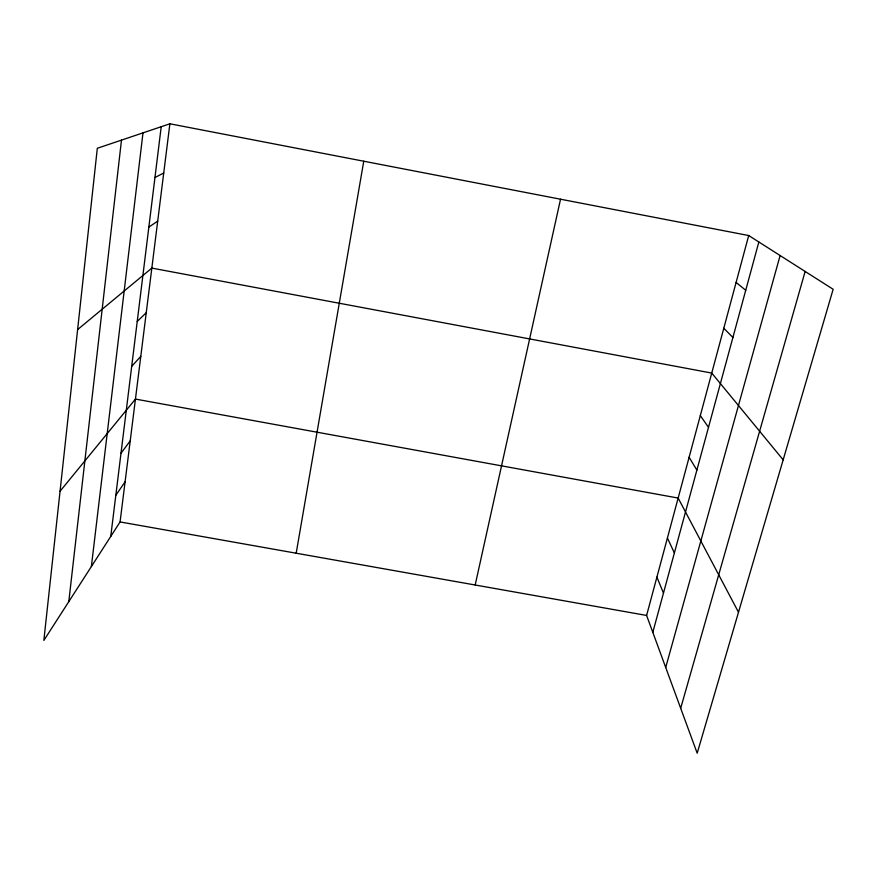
<?xml version="1.0" encoding="UTF-8"?>
<svg xmlns="http://www.w3.org/2000/svg" width="877" height="877" viewBox="0 0 877 877"><rect width="100%" height="100%" fill="white"/><g stroke="black" fill="none" stroke-linecap="round" stroke-linejoin="round"><path stroke-width="1.32" d="M68.801 601.644L121.475 140.123M91.372 566.553L142.995 132.865M110.754 536.417L161.215 126.716M169.886 123.789L97.314 148.279L43.85 640.429L120.072 521.936L169.886 123.789L748.706 235.54L833.15 289.278L697.193 753.211L646.601 615.446L748.706 235.54M296.185 553.212L363.758 161.215M475.181 585.003L560.535 199.211M652.806 632.361L758.846 241.997M665.709 667.485L780.113 255.536M680.684 708.265L805.141 271.453M115.819 495.275L125.093 481.835M121.004 453.234L130.213 440.89M60.053 491.241L135.442 399.079L678.151 498.059L738.5 612.256M131.703 366.345L140.791 356.358M137.229 321.442L146.251 312.716M77.614 329.588L151.831 268.099L711.74 373.065L783.172 459.844M148.849 227.088L157.717 221.103M154.955 177.505L163.736 173.01M120.072 521.936L646.601 615.446M736.099 282.427L745.735 290.298M723.788 328.25L732.92 337.481M700.306 415.621L708.506 427.318M689.114 457.268L696.886 470.116M667.419 537.996L674.38 552.959M656.895 577.121L663.483 593.082"/></g></svg>
